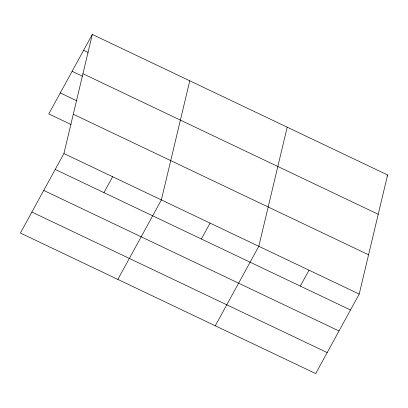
<?xml version="1.0" encoding="UTF-8"?>
<svg xmlns="http://www.w3.org/2000/svg" width="408" height="408" viewBox="0 0 408 408"><rect width="100%" height="100%" fill="white"/><g stroke="black" fill="none" stroke-linecap="round" stroke-linejoin="round"><path stroke-width="0.61" d="M63.918 153.541L92.315 34.425L387.6 174.971L359.208 294.081L315.685 373.575L20.4 233.029L63.918 153.541L359.208 294.081M189.761 80.804L161.364 199.92L117.846 279.409M287.201 127.184L258.81 246.299L215.286 325.788M92.315 34.425L48.792 113.919L71.15 124.557M103.938 192.627L112.644 176.73M201.384 239.006L210.084 223.11M300.303 286.09L309.009 270.193M386.998 176.067L387.6 174.971M83.609 50.322L88.194 52.505M82.946 73.736L378.231 214.276M72.119 71.308L82.436 76.219M60.282 92.932L76.908 100.842M73.292 114.235L368.577 254.776M55.218 169.437L350.503 309.983M43.727 190.424L339.012 330.97M31.89 212.043L327.175 352.589"/></g></svg>
